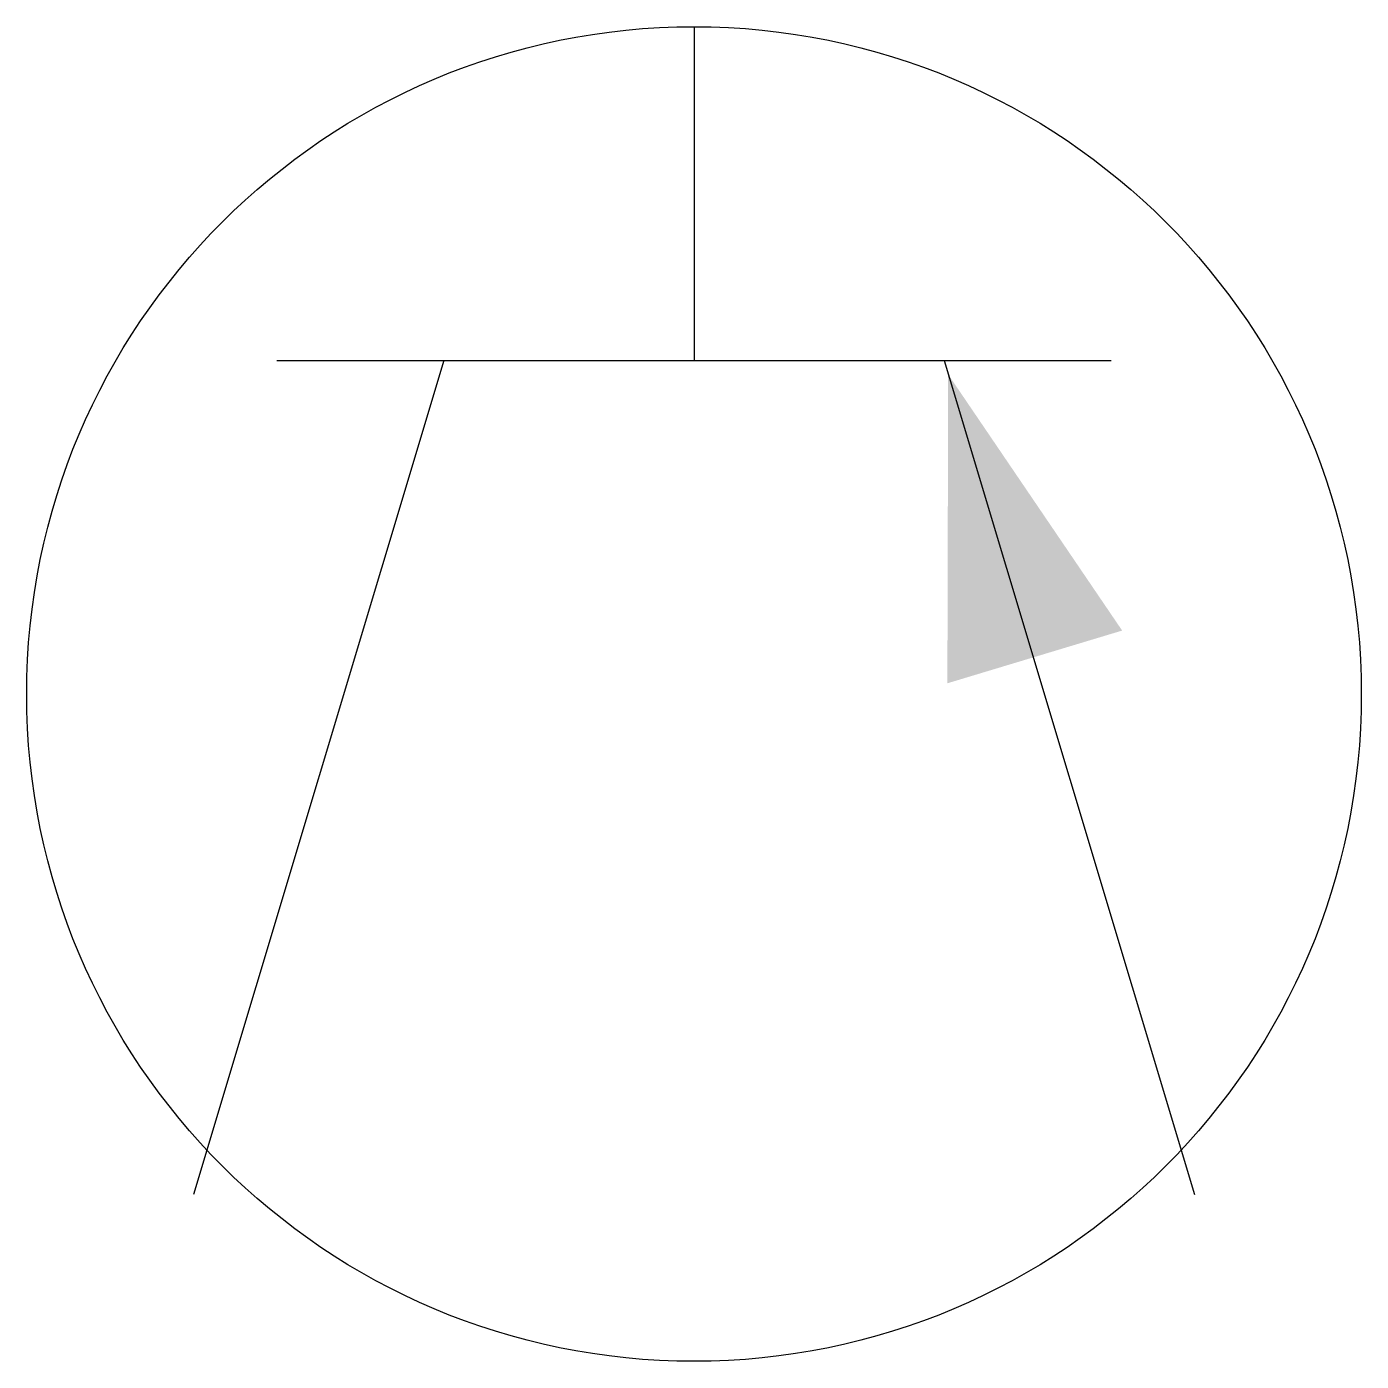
# Model space of a CAD drawing. Extents: x -0.4 to 0.4, y -0.8 to 0.
import ezdxf

# ---------------------------------------------------------------- set-up
doc = ezdxf.new("R2010")
doc.units = 0
doc.layers.add('1', color=7, linetype='CONTINUOUS')

msp = doc.modelspace()

# ---------------------------------------------------------------- linework, layer by layer
at = {"layer": '1', "color": 0}
for p, q in [((0, 0), (0, -0.2)), ((-0.15, -0.2), (-0.3, -0.7)), ((-0.25, -0.2), (0.25, -0.2)), ((0.15, -0.2), (0.3, -0.7))]:
    msp.add_line(p, q, dxfattribs=at)
msp.add_circle((0, -0.4), 0.4, dxfattribs=at)
msp.add_solid([(0.25665, -0.36198), (0.15235, -0.20844), (0.15189, -0.39358), (0.15235, -0.20844)], dxfattribs=at)

doc.saveas('drawing.dxf')
